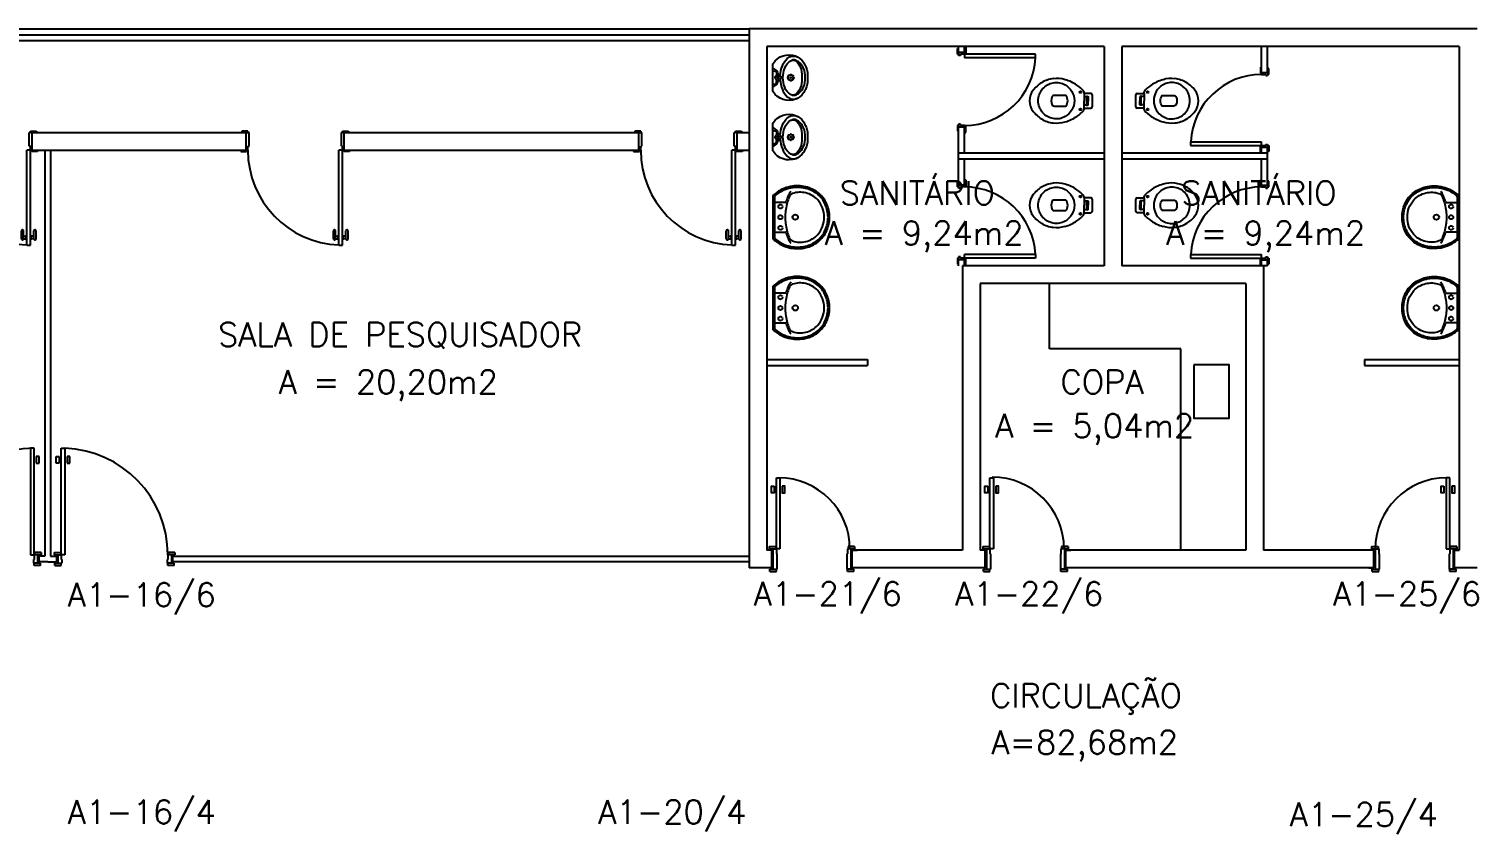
# Model space of a CAD drawing. Extents: x -34.7 to 45.3, y 55.4 to 100.8.
# Drawn here: x -15.07 to -2.91, y 62.13 to 68.92 of the extents above; entities that cross this region are included whole.
import ezdxf

# ---------------------------------------------------------------- set-up
doc = ezdxf.new("R2010")
doc.units = 0
doc.header["$LTSCALE"] = 0.01
doc.header["$MEASUREMENT"] = 0
doc.linetypes.add('DASHDOT', pattern=[1, 0.5, -0.25, 0, -0.25])
doc.linetypes.add('HIDDEN', pattern=[0.375, 0.25, -0.125])
doc.layers.get('0').update_dxf_attribs({"linetype": 'CONTINUOUS'})
for name, color, linetype in [('2', 2, 'CONTINUOUS'), ('3', 2, 'CONTINUOUS'), ('6', 2, 'CONTINUOUS'), ('ALV', 2, 'CONTINUOUS'), ('AREA', 2, 'CONTINUOUS'), ('ENDEREÇO_NOVO', 2, 'CONTINUOUS'), ('MACANETA', 2, 'CONTINUOUS'), ('MARCO', 2, 'CONTINUOUS'), ('MOB-WC', 2, 'CONTINUOUS'), ('PC', 2, 'CONTINUOUS'), ('PORTA', 2, 'CONTINUOUS'), ('TEXTO', 2, 'CONTINUOUS')]:
    doc.layers.add(name, color=color, linetype=linetype)
doc.styles.add('UNB-100', font='simplex.shx', dxfattribs={"height": 0.2})

# ---------------------------------------------------------------- blocks, each defined once
blk = doc.blocks.new('PORTA-60')
for p, q in [((-7, 76), (-7, 16)), ((-4, 76), (-7, 76)), ((-4, 16), (-4, 76)), ((-70, 18), (-70, 16)), ((-70, 18), (-64.5, 18)), ((-70, 16), (-64, 16)), ((-67, 16), (-67, -1)), ((-64.5, 18), (-64.5, 16)), ((-64, 16), (-64, 12)), ((-7, 16), (-4, 16)), ((2, 16), (-4, 16)), ((-4, 16), (-4, 12)), ((-3.5, 18), (-3.5, 16)), ((2, 18), (-3.5, 18)), ((-1, 16), (-1, -1)), ((2, 18), (2, 16)), ((-64, 12), (-63.5, 12)), ((-63.5, 12), (-63.5, 7.5)), ((-63.5, 7.5), (-63.5, -1)), ((-4.5, 12), (-4.5, 7.5)), ((-4, 12), (-4.5, 12)), ((-4.5, 7.5), (-4.5, -1)), ((-69.5, -1), (-63.5, -1)), ((-69.5, -3), (-69.5, -1)), ((-69.5, -3), (-64, -3)), ((-64, -3), (-64, -1)), ((1.5, -1), (-4.5, -1)), ((-4, -3), (-4, -1)), ((1.5, -3), (-4, -3)), ((1.5, -3), (1.5, -1))]:
    blk.add_line(p, q)
for points in [[(-8.9, 69), (-8.9, 63.5), (-11.2, 63.5), (-11.2, 69)], [(-2.1, 69), (-2.1, 63.5), (0.2, 63.5), (0.2, 69)]]:
    blk.add_lwpolyline(points, close=True)
blk = doc.blocks.new('MACANETA')
at = {"layer": 'MACANETA'}
for p, q in [((-0.077, 0.052), (-0.077, 0.12)), ((-0.059, 0.052), (-0.059, 0.12)), ((-0.059, 0.075), (-0.036, 0.075)), ((-0.059, 0.052), (-0.036, 0.052)), ((-0.036, 0.044), (-0.036, 0.084)), ((-0.036, 0.084), (-0.03, 0.084)), ((-0.036, 0.044), (-0.03, 0.044)), ((0.006, 0.084), (0, 0.084)), ((0.006, 0.044), (0, 0.044)), ((0.006, 0.044), (0.006, 0.084)), ((0.029, 0.075), (0.006, 0.075)), ((0.029, 0.052), (0.006, 0.052)), ((0.029, 0.052), (0.029, 0.12)), ((0.047, 0.052), (0.047, 0.12))]:
    blk.add_line(p, q, dxfattribs=at)
for centre, start, end in [((-0.068, 0.12), 90, 180), ((-0.068, 0.12), 0, 90), ((0.038, 0.12), 90, 180), ((0.038, 0.12), 0, 90), ((-0.068, 0.052), 180, 270), ((-0.068, 0.052), 270, 0), ((0.038, 0.052), 180, 270), ((0.038, 0.052), 270, 0)]:
    blk.add_arc(centre, 0.00874, start, end, dxfattribs=at)
blk = doc.blocks.new('DOOR-80')
at = {"layer": 'PORTA'}
for p, q in [((-0.045, -0.8), (-0.045, 0)), ((-0.015, 0), (-0.045, 0)), ((-0.015, -0.8), (-0.015, 0)), ((-0.045, -0.8), (-0.015, -0.8))]:
    blk.add_line(p, q, dxfattribs=at)
at = {"layer": 'PORTA', "color": 1}
blk.add_arc((-0.015, 0), 0.8, 180, 267.8509, dxfattribs=at)
at = {"layer": 'PORTA'}
blk.add_blockref('MACANETA', (-0.015, -0.8), dxfattribs=at)

msp = doc.modelspace()

# ---------------------------------------------------------------- linework, layer by layer
at = {"color": 1}
for points in [[(-8.31, 67.333, 0.108162), (-8.334, 67.444, 0.130345), (-8.41, 67.542, 0.098496), (-8.51, 67.589, 0.106524), (-8.64, 67.592, 0.056129), (-8.71, 67.569, 0.077465), (-8.785, 67.518, 0.260144), (-8.79, 67.508), (-8.79, 67.333), (-8.79, 67.158, 0.260144), (-8.785, 67.148, 0.077465), (-8.71, 67.096, 0.056129), (-8.64, 67.073, 0.106524), (-8.51, 67.076, 0.098496), (-8.41, 67.123, 0.130345), (-8.334, 67.221, 0.108162)], [(-8.355, 67.333, 0.185962), (-8.41, 67.479, 0.148743), (-8.51, 67.538, 0.142138), (-8.622, 67.533, 0.114165), (-8.637, 67.524, 0.094603), (-8.647, 67.511, 0.04407), (-8.656, 67.49, 0.029789), (-8.671, 67.443, 0.032251), (-8.682, 67.383, 0.033186), (-8.685, 67.333, 0.033186), (-8.682, 67.283, 0.032251), (-8.671, 67.223, 0.029789), (-8.656, 67.175, 0.04407), (-8.647, 67.154, 0.094603), (-8.637, 67.141, 0.114165), (-8.622, 67.133, 0.142138), (-8.51, 67.127, 0.148743), (-8.41, 67.186, 0.185962)], [(-3.474, 67.333, -0.108162), (-3.45, 67.444, -0.130345), (-3.374, 67.542, -0.098496), (-3.274, 67.589, -0.106524), (-3.144, 67.592, -0.056129), (-3.074, 67.569, -0.077465), (-2.998, 67.518, -0.260144), (-2.994, 67.508), (-2.994, 67.333), (-2.994, 67.158, -0.260144), (-2.998, 67.148, -0.077465), (-3.074, 67.096, -0.056129), (-3.144, 67.073, -0.106524), (-3.274, 67.076, -0.098496), (-3.374, 67.123, -0.130345), (-3.45, 67.221, -0.108162)], [(-3.429, 67.333, -0.185962), (-3.374, 67.479, -0.148743), (-3.274, 67.538, -0.142138), (-3.162, 67.533, -0.114165), (-3.146, 67.524, -0.094603), (-3.136, 67.511, -0.04407), (-3.128, 67.49, -0.029789), (-3.113, 67.443, -0.032251), (-3.102, 67.383, -0.033186), (-3.099, 67.333, -0.033186), (-3.102, 67.283, -0.032251), (-3.113, 67.223, -0.029789), (-3.128, 67.175, -0.04407), (-3.136, 67.154, -0.094603), (-3.146, 67.141, -0.114165), (-3.162, 67.133, -0.142138), (-3.274, 67.127, -0.148743), (-3.374, 67.186, -0.185962)], [(-8.31, 66.567, 0.108162), (-8.334, 66.679, 0.130345), (-8.41, 66.777, 0.098496), (-8.51, 66.824, 0.106524), (-8.64, 66.827, 0.056129), (-8.71, 66.804, 0.077465), (-8.785, 66.752, 0.260144), (-8.79, 66.742), (-8.79, 66.567), (-8.79, 66.392, 0.260144), (-8.785, 66.382, 0.077465), (-8.71, 66.331, 0.056129), (-8.64, 66.308, 0.106524), (-8.51, 66.311, 0.098496), (-8.41, 66.358, 0.130345), (-8.334, 66.456, 0.108162)], [(-8.355, 66.567, 0.185962), (-8.41, 66.714, 0.148743), (-8.51, 66.773, 0.142138), (-8.622, 66.767, 0.114165), (-8.637, 66.759, 0.094603), (-8.647, 66.746, 0.04407), (-8.656, 66.725, 0.029789), (-8.671, 66.677, 0.032251), (-8.682, 66.617, 0.033186), (-8.685, 66.567, 0.033186), (-8.682, 66.517, 0.032251), (-8.671, 66.457, 0.029789), (-8.656, 66.41, 0.04407), (-8.647, 66.389, 0.094603), (-8.637, 66.375, 0.114165), (-8.622, 66.367, 0.142138), (-8.51, 66.362, 0.148743), (-8.41, 66.421, 0.185962)], [(-3.474, 66.567, -0.108162), (-3.45, 66.679, -0.130345), (-3.374, 66.777, -0.098496), (-3.274, 66.824, -0.106524), (-3.144, 66.827, -0.056129), (-3.074, 66.804, -0.077465), (-2.998, 66.752, -0.260144), (-2.994, 66.742), (-2.994, 66.567), (-2.994, 66.392, -0.260144), (-2.998, 66.382, -0.077465), (-3.074, 66.331, -0.056129), (-3.144, 66.308, -0.106524), (-3.274, 66.311, -0.098496), (-3.374, 66.358, -0.130345), (-3.45, 66.456, -0.108162)], [(-3.429, 66.567, -0.185962), (-3.374, 66.714, -0.148743), (-3.274, 66.773, -0.142138), (-3.162, 66.767, -0.114165), (-3.146, 66.759, -0.094603), (-3.136, 66.746, -0.04407), (-3.128, 66.725, -0.029789), (-3.113, 66.677, -0.032251), (-3.102, 66.617, -0.033186), (-3.099, 66.567, -0.033186), (-3.102, 66.517, -0.032251), (-3.113, 66.457, -0.029789), (-3.128, 66.41, -0.04407), (-3.136, 66.389, -0.094603), (-3.146, 66.375, -0.114165), (-3.162, 66.367, -0.142138), (-3.274, 66.362, -0.148743), (-3.374, 66.421, -0.185962)]]:
    msp.add_lwpolyline(points, format="xyb", close=True, dxfattribs=at)
at = {"color": 1, "linetype": 'HIDDEN'}
for centre in [(-8.725, 67.423), (-3.059, 67.423), (-8.725, 67.243), (-3.059, 67.243), (-8.725, 66.657), (-3.059, 66.657), (-8.725, 66.477), (-3.059, 66.477)]:
    msp.add_circle(centre, 0.0175, dxfattribs=at)
at = {"color": 1}
for centre in [(-8.725, 67.333), (-3.059, 67.333), (-8.725, 66.567), (-3.059, 66.567)]:
    msp.add_circle(centre, 0.0175, dxfattribs=at)
at = {"layer": '2'}
for p, q in [((-32.99, 68.923), (-8.99, 68.923)), ((-32.94, 68.873), (-8.99, 68.873)), ((-32.89, 68.823), (-8.99, 68.823)), ((-8.84, 66.131), (-7.99, 66.131)), ((-8.84, 66.081), (-7.99, 66.081)), ((-3.79, 66.131), (-2.99, 66.131)), ((-3.79, 66.081), (-2.99, 66.081))]:
    msp.add_line(p, q, dxfattribs=at)
at = {"layer": '2', "color": 2}
for p, q in [((-7.22, 68.723), (-7.22, 68.773)), ((-7.17, 68.723), (-7.22, 68.723)), ((-7.17, 68.723), (-7.17, 68.773)), ((-4.66, 68.553), (-4.66, 68.773)), ((-4.61, 68.553), (-4.61, 68.773)), ((-4.66, 68.553), (-4.61, 68.553)), ((-7.22, 67.603), (-7.22, 68.093)), ((-7.17, 68.093), (-7.22, 68.093)), ((-7.17, 67.873), (-7.17, 68.093)), ((-5.99, 67.873), (-7.22, 67.873)), ((-4.61, 67.873), (-5.84, 67.873)), ((-4.66, 67.873), (-4.66, 67.923)), ((-4.66, 67.923), (-4.61, 67.923)), ((-4.61, 67.603), (-4.61, 67.923)), ((-5.99, 67.823), (-7.22, 67.823)), ((-7.17, 67.603), (-7.17, 67.823)), ((-4.61, 67.823), (-5.84, 67.823)), ((-4.66, 67.603), (-4.66, 67.823)), ((-7.17, 67.603), (-7.22, 67.603)), ((-4.66, 67.603), (-4.61, 67.603)), ((-7.22, 66.923), (-7.22, 66.973)), ((-7.17, 66.973), (-7.22, 66.973)), ((-7.17, 66.923), (-7.17, 66.973)), ((-4.66, 66.923), (-4.66, 66.973)), ((-4.66, 66.973), (-4.61, 66.973)), ((-4.61, 66.923), (-4.61, 66.973))]:
    msp.add_line(p, q, dxfattribs=at)
at = {"layer": '3'}
for p, q in [((-15.045, 68.048), (-14.945, 68.048)), ((-15.045, 67.898), (-15.045, 68.048)), ((-15.045, 68.048), (-13.239, 68.048)), ((-13.239, 67.898), (-13.239, 68.048)), ((-12.409, 68.048), (-12.309, 68.048)), ((-12.409, 67.898), (-12.409, 68.048)), ((-12.409, 68.048), (-9.92, 68.048)), ((-9.92, 67.898), (-9.92, 68.048)), ((-9.09, 67.898), (-9.09, 68.048)), ((-9.09, 68.048), (-8.99, 68.048)), ((-15.045, 67.898), (-14.945, 67.898)), ((-15.045, 67.898), (-13.239, 67.898)), ((-14.94, 67.898), (-14.94, 64.473)), ((-14.94, 67.898), (-14.94, 64.473)), ((-14.89, 67.898), (-14.89, 64.473)), ((-14.89, 67.898), (-14.89, 64.473)), ((-12.409, 67.898), (-12.309, 67.898)), ((-12.409, 67.898), (-9.92, 67.898)), ((-9.09, 67.898), (-8.99, 67.898)), ((-15.06, 65.383), (-15.06, 64.483)), ((-15.03, 65.383), (-15.06, 65.383)), ((-15.03, 64.483), (-15.03, 65.383)), ((-14.988, 65.313), (-15.011, 65.313)), ((-15.011, 65.313), (-15.011, 65.258)), ((-14.988, 65.258), (-14.988, 65.313)), ((-14.842, 65.258), (-14.842, 65.313)), ((-14.842, 65.313), (-14.819, 65.313)), ((-14.819, 65.313), (-14.819, 65.258)), ((-14.8, 64.483), (-14.8, 65.383)), ((-14.8, 65.383), (-14.77, 65.383)), ((-14.77, 65.383), (-14.77, 64.483)), ((-14.751, 65.313), (-14.751, 65.258)), ((-14.728, 65.313), (-14.751, 65.313)), ((-14.728, 65.258), (-14.728, 65.313)), ((-15.011, 65.258), (-14.988, 65.258)), ((-14.819, 65.258), (-14.842, 65.258)), ((-14.751, 65.258), (-14.728, 65.258)), ((-15.06, 64.483), (-15.03, 64.483)), ((-15.03, 64.483), (-15.03, 64.443)), ((-14.97, 64.483), (-15.03, 64.483)), ((-15.025, 64.503), (-15.025, 64.483)), ((-14.97, 64.503), (-15.025, 64.503)), ((-15, 64.483), (-15, 64.413)), ((-14.94, 64.473), (-14.99, 64.473)), ((-14.99, 64.473), (-14.99, 64.423)), ((-14.97, 64.503), (-14.97, 64.483)), ((-14.89, 64.473), (-14.84, 64.473)), ((-14.86, 64.503), (-14.805, 64.503)), ((-14.86, 64.503), (-14.86, 64.483)), ((-14.86, 64.483), (-14.8, 64.483)), ((-14.84, 64.473), (-14.84, 64.423)), ((-14.83, 64.483), (-14.83, 64.413)), ((-14.805, 64.503), (-14.805, 64.483)), ((-14.77, 64.483), (-14.8, 64.483)), ((-14.8, 64.483), (-14.8, 64.443)), ((-13.9, 64.483), (-13.9, 64.443)), ((-13.84, 64.483), (-13.9, 64.483)), ((-13.895, 64.503), (-13.895, 64.483)), ((-13.84, 64.503), (-13.895, 64.503)), ((-13.87, 64.483), (-13.87, 64.413)), ((-13.86, 64.473), (-8.99, 64.473)), ((-13.86, 64.473), (-13.86, 64.423)), ((-13.84, 64.503), (-13.84, 64.483)), ((-15.035, 64.443), (-15.035, 64.413)), ((-15.03, 64.443), (-15.035, 64.443)), ((-14.975, 64.413), (-15.035, 64.413)), ((-15.03, 64.393), (-15.03, 64.413)), ((-14.975, 64.393), (-15.03, 64.393)), ((-14.915, 64.423), (-14.99, 64.423)), ((-14.975, 64.393), (-14.975, 64.413)), ((-14.915, 64.423), (-14.84, 64.423)), ((-14.855, 64.413), (-14.795, 64.413)), ((-14.855, 64.393), (-14.855, 64.413)), ((-14.855, 64.393), (-14.8, 64.393)), ((-14.8, 64.443), (-14.795, 64.443)), ((-14.8, 64.393), (-14.8, 64.413)), ((-14.795, 64.443), (-14.795, 64.413)), ((-13.9, 64.443), (-13.905, 64.443)), ((-13.905, 64.443), (-13.905, 64.413)), ((-13.845, 64.413), (-13.905, 64.413)), ((-13.845, 64.413), (-13.905, 64.413)), ((-13.9, 64.393), (-13.9, 64.413)), ((-13.845, 64.393), (-13.9, 64.393)), ((-8.99, 64.423), (-13.86, 64.423)), ((-13.845, 64.393), (-13.845, 64.413))]:
    msp.add_line(p, q, dxfattribs=at)
at = {"layer": '3', "color": 1}
for p, q in [((-8.686, 67.458), (-8.775, 67.458)), ((-3.098, 67.458), (-3.009, 67.458)), ((-8.775, 67.207), (-8.686, 67.207)), ((-3.009, 67.207), (-3.098, 67.207)), ((-8.686, 66.693), (-8.775, 66.693)), ((-3.098, 66.693), (-3.009, 66.693)), ((-8.775, 66.442), (-8.686, 66.442)), ((-3.009, 66.442), (-3.098, 66.442))]:
    msp.add_line(p, q, dxfattribs=at)
for points in [[(-8.323, 67.333, 0.108329), (-8.346, 67.439, 0.130418), (-8.418, 67.532, 0.098355), (-8.513, 67.576, 0.106392), (-8.637, 67.579, 0.055971), (-8.704, 67.557, 0.069473), (-8.77, 67.514, 0.21084), (-8.775, 67.503), (-8.775, 67.333), (-8.775, 67.163, 0.21084), (-8.77, 67.151, 0.069473), (-8.704, 67.108, 0.055971), (-8.637, 67.086, 0.106392), (-8.513, 67.089, 0.098355), (-8.418, 67.133, 0.130418), (-8.346, 67.226, 0.108329), (-8.323, 67.333)], [(-3.461, 67.333, -0.108329), (-3.438, 67.439, -0.130418), (-3.366, 67.532, -0.098355), (-3.271, 67.576, -0.106392), (-3.147, 67.579, -0.055971), (-3.079, 67.557, -0.069473), (-3.014, 67.514, -0.21084), (-3.009, 67.503), (-3.009, 67.333), (-3.009, 67.163, -0.21084), (-3.014, 67.151, -0.069473), (-3.079, 67.108, -0.055971), (-3.147, 67.086, -0.106392), (-3.271, 67.089, -0.098355), (-3.366, 67.133, -0.130418), (-3.438, 67.226, -0.108329), (-3.461, 67.333)], [(-8.323, 66.567, 0.108329), (-8.346, 66.674, 0.130418), (-8.418, 66.766, 0.098355), (-8.513, 66.811, 0.106392), (-8.637, 66.814, 0.055971), (-8.704, 66.792, 0.069473), (-8.77, 66.749, 0.21084), (-8.775, 66.737), (-8.775, 66.567), (-8.775, 66.397, 0.21084), (-8.77, 66.386, 0.069473), (-8.704, 66.343, 0.055971), (-8.637, 66.321, 0.106392), (-8.513, 66.323, 0.098355), (-8.418, 66.368, 0.130418), (-8.346, 66.461, 0.108329), (-8.323, 66.567)], [(-3.461, 66.567, -0.108329), (-3.438, 66.674, -0.130418), (-3.366, 66.766, -0.098355), (-3.271, 66.811, -0.106392), (-3.147, 66.814, -0.055971), (-3.079, 66.792, -0.069473), (-3.014, 66.749, -0.21084), (-3.009, 66.737), (-3.009, 66.567), (-3.009, 66.397, -0.21084), (-3.014, 66.386, -0.069473), (-3.079, 66.343, -0.055971), (-3.147, 66.321, -0.106392), (-3.271, 66.323, -0.098355), (-3.366, 66.368, -0.130418), (-3.438, 66.461, -0.108329), (-3.461, 66.567)]]:
    msp.add_lwpolyline(points, format="xyb", dxfattribs=at)
for centre in [(-8.6, 67.333), (-3.184, 67.333), (-8.6, 66.567), (-3.184, 66.567)]:
    msp.add_circle(centre, 0.0225, dxfattribs=at)
for centre, radius, start, end in [((-7.847, 67.177), 0.879, 157.5173, 160.8497), ((-7.909, 67.169), 0.825, 153.0466, 155.3613), ((-8.623, 67.532), 0.0238, 125.9292, 154.4596), ((-3.161, 67.532), 0.0238, 25.5404, 54.0708), ((-3.875, 67.169), 0.825, 24.6387, 26.9534), ((-3.937, 67.177), 0.879, 19.1503, 22.4827), ((-8.687, 67.469), 0.0107, 275.7666, 338.7082), ((-3.097, 67.469), 0.0107, 201.2918, 264.2334), ((-8.687, 67.196), 0.0107, 21.2918, 84.2334), ((-7.847, 67.489), 0.879, 199.1503, 202.4827), ((-7.909, 67.496), 0.825, 204.6387, 206.9534), ((-8.623, 67.133), 0.0238, 205.5404, 234.0708), ((-3.161, 67.133), 0.0238, 305.9292, 334.4596), ((-3.875, 67.496), 0.825, 333.0466, 335.3613), ((-3.937, 67.489), 0.879, 337.5173, 340.8497), ((-3.097, 67.196), 0.0107, 95.7666, 158.7082), ((-7.909, 66.403), 0.825, 153.0466, 155.3613), ((-8.623, 66.767), 0.0238, 125.9292, 154.4596), ((-3.161, 66.767), 0.0238, 25.5404, 54.0708), ((-3.875, 66.403), 0.825, 24.6387, 26.9534), ((-8.687, 66.703), 0.0107, 275.7666, 338.7082), ((-7.847, 66.411), 0.879, 157.5173, 160.8497), ((-3.937, 66.411), 0.879, 19.1503, 22.4827), ((-3.097, 66.703), 0.0107, 201.2918, 264.2334), ((-8.687, 66.431), 0.0107, 21.2918, 84.2334), ((-7.847, 66.723), 0.879, 199.1503, 202.4827), ((-3.937, 66.723), 0.879, 337.5173, 340.8497), ((-3.097, 66.431), 0.0107, 95.7666, 158.7082), ((-7.909, 66.731), 0.825, 204.6387, 206.9534), ((-8.623, 66.368), 0.0238, 205.5404, 234.0708), ((-3.161, 66.368), 0.0238, 305.9292, 334.4596), ((-3.875, 66.731), 0.825, 333.0466, 335.3613)]:
    msp.add_arc(centre, radius, start, end, dxfattribs=at)
at = {"layer": '6'}
for p, q in [((-8.99, 68.923), (-8.99, 64.373)), ((-2.84, 68.923), (-8.99, 68.923)), ((-8.84, 68.773), (-8.84, 64.523)), ((-5.99, 68.773), (-8.84, 68.773)), ((-5.99, 68.773), (-5.99, 66.923)), ((-2.99, 68.773), (-5.84, 68.773)), ((-5.84, 68.773), (-5.84, 66.923)), ((-5.84, 68.773), (-5.84, 66.923)), ((-2.99, 68.773), (-2.99, 64.523)), ((-7.187, 66.923), (-7.187, 64.523)), ((-5.99, 66.923), (-7.187, 66.923)), ((-4.643, 66.923), (-5.84, 66.923)), ((-4.61, 66.923), (-5.84, 66.923)), ((-4.643, 66.923), (-4.643, 64.523)), ((-7.037, 66.773), (-7.037, 64.523)), ((-4.793, 66.773), (-7.037, 66.773)), ((-4.793, 66.773), (-4.793, 64.523)), ((-8.798, 64.523), (-8.84, 64.523)), ((-8.798, 64.523), (-8.84, 64.523)), ((-8.798, 64.373), (-8.798, 64.523)), ((-8.118, 64.373), (-8.118, 64.523)), ((-8.118, 64.523), (-8.076, 64.523)), ((-7.187, 64.523), (-8.118, 64.523)), ((-6.995, 64.523), (-7.037, 64.523)), ((-6.995, 64.523), (-7.037, 64.523)), ((-6.995, 64.523), (-7.037, 64.523)), ((-6.995, 64.373), (-6.995, 64.523)), ((-4.793, 64.523), (-6.315, 64.523)), ((-6.315, 64.373), (-6.315, 64.523)), ((-6.315, 64.523), (-6.272, 64.523)), ((-3.712, 64.523), (-4.643, 64.523)), ((-3.712, 64.523), (-3.754, 64.523)), ((-3.712, 64.373), (-3.712, 64.523)), ((-2.99, 64.523), (-3.032, 64.523)), ((-3.032, 64.523), (-2.99, 64.523)), ((-3.032, 64.373), (-3.032, 64.523)), ((-3.032, 64.523), (-2.99, 64.523)), ((-8.798, 64.373), (-8.99, 64.373)), ((-8.076, 64.373), (-8.118, 64.373)), ((-6.995, 64.373), (-8.118, 64.373)), ((-6.272, 64.373), (-6.315, 64.373)), ((-3.712, 64.373), (-6.315, 64.373)), ((-3.754, 64.373), (-3.712, 64.373)), ((-2.84, 64.373), (-3.032, 64.373))]:
    msp.add_line(p, q, dxfattribs=at)
at = {"layer": 'ALV'}
for p, q in [((-5.84, 68.773), (-5.84, 66.923)), ((-6.453, 66.223), (-6.453, 66.773)), ((-5.343, 66.223), (-6.453, 66.223)), ((-5.343, 64.523), (-5.343, 66.223)), ((-7.99, 66.131), (-7.99, 66.081)), ((-3.79, 66.131), (-3.79, 66.081))]:
    msp.add_line(p, q, dxfattribs=at)
at = {"layer": 'ALV', "color": 2}
msp.add_line((-4.61, 66.923), (-5.84, 66.923), dxfattribs=at)
at = {"layer": 'ALV'}
msp.add_lwpolyline([(-5.233, 66.087), (-5.233, 65.637), (-4.933, 65.637), (-4.933, 66.087)], close=True, dxfattribs=at)
at = {"layer": 'MARCO', "color": 2}
for p, q in [((-7.23, 68.708), (-7.23, 68.758)), ((-7.23, 68.758), (-7.22, 68.758)), ((-7.22, 68.708), (-7.23, 68.708)), ((-7.22, 68.723), (-7.22, 68.708)), ((-7.22, 68.698), (-7.22, 68.708)), ((-7.17, 68.708), (-7.205, 68.708)), ((-7.205, 68.708), (-7.205, 68.698)), ((-7.17, 68.768), (-7.16, 68.768)), ((-7.17, 68.723), (-7.17, 68.718)), ((-7.16, 68.718), (-7.17, 68.718)), ((-7.17, 68.718), (-7.17, 68.708)), ((-7.16, 68.768), (-7.16, 68.718)), ((-7.205, 68.698), (-7.22, 68.698)), ((-4.66, 68.598), (-4.67, 68.598)), ((-4.67, 68.598), (-4.67, 68.548)), ((-4.6, 68.588), (-4.61, 68.588)), ((-4.6, 68.538), (-4.6, 68.588)), ((-4.67, 68.548), (-4.66, 68.548)), ((-4.66, 68.553), (-4.66, 68.548)), ((-4.66, 68.548), (-4.66, 68.538)), ((-4.66, 68.538), (-4.625, 68.538)), ((-4.625, 68.538), (-4.625, 68.528)), ((-4.625, 68.528), (-4.61, 68.528)), ((-4.61, 68.553), (-4.61, 68.538)), ((-4.61, 68.528), (-4.61, 68.538)), ((-4.61, 68.538), (-4.6, 68.538)), ((-7.22, 68.108), (-7.23, 68.108)), ((-7.23, 68.108), (-7.23, 68.058)), ((-7.205, 68.118), (-7.22, 68.118)), ((-7.22, 68.118), (-7.22, 68.108)), ((-7.22, 68.093), (-7.22, 68.108)), ((-7.205, 68.108), (-7.205, 68.118)), ((-7.17, 68.108), (-7.205, 68.108)), ((-7.17, 68.098), (-7.17, 68.108)), ((-7.16, 68.098), (-7.17, 68.098)), ((-7.17, 68.093), (-7.17, 68.098)), ((-7.16, 68.048), (-7.16, 68.098)), ((-7.23, 68.058), (-7.22, 68.058)), ((-7.17, 68.048), (-7.16, 68.048)), ((-4.67, 67.878), (-4.67, 67.928)), ((-4.67, 67.928), (-4.66, 67.928)), ((-4.66, 67.878), (-4.67, 67.878)), ((-4.66, 67.928), (-4.66, 67.938)), ((-4.66, 67.938), (-4.625, 67.938)), ((-4.66, 67.923), (-4.66, 67.928)), ((-4.625, 67.938), (-4.625, 67.948)), ((-4.625, 67.948), (-4.61, 67.948)), ((-4.61, 67.948), (-4.61, 67.938)), ((-4.61, 67.938), (-4.6, 67.938)), ((-4.61, 67.923), (-4.61, 67.938)), ((-4.6, 67.888), (-4.61, 67.888)), ((-4.6, 67.938), (-4.6, 67.888)), ((-7.23, 67.588), (-7.23, 67.638)), ((-7.23, 67.638), (-7.22, 67.638)), ((-7.17, 67.648), (-7.16, 67.648)), ((-7.16, 67.648), (-7.16, 67.598)), ((-4.66, 67.648), (-4.67, 67.648)), ((-4.67, 67.648), (-4.67, 67.598)), ((-4.6, 67.638), (-4.61, 67.638)), ((-4.6, 67.588), (-4.6, 67.638)), ((-7.22, 67.588), (-7.23, 67.588)), ((-7.22, 67.603), (-7.22, 67.588)), ((-7.22, 67.578), (-7.22, 67.588)), ((-7.205, 67.578), (-7.22, 67.578)), ((-7.17, 67.588), (-7.205, 67.588)), ((-7.205, 67.588), (-7.205, 67.578)), ((-7.17, 67.603), (-7.17, 67.598)), ((-7.16, 67.598), (-7.17, 67.598)), ((-7.17, 67.598), (-7.17, 67.588)), ((-4.67, 67.598), (-4.66, 67.598)), ((-4.66, 67.603), (-4.66, 67.598)), ((-4.66, 67.598), (-4.66, 67.588)), ((-4.66, 67.588), (-4.625, 67.588)), ((-4.625, 67.588), (-4.625, 67.578)), ((-4.625, 67.578), (-4.61, 67.578)), ((-4.61, 67.603), (-4.61, 67.588)), ((-4.61, 67.578), (-4.61, 67.588)), ((-4.61, 67.588), (-4.6, 67.588)), ((-7.22, 66.988), (-7.23, 66.988)), ((-7.23, 66.988), (-7.23, 66.938)), ((-7.23, 66.938), (-7.22, 66.938)), ((-7.205, 66.998), (-7.22, 66.998)), ((-7.22, 66.998), (-7.22, 66.988)), ((-7.22, 66.973), (-7.22, 66.988)), ((-7.205, 66.988), (-7.205, 66.998)), ((-7.17, 66.988), (-7.205, 66.988)), ((-7.17, 66.978), (-7.17, 66.988)), ((-7.16, 66.978), (-7.17, 66.978)), ((-7.17, 66.973), (-7.17, 66.978)), ((-7.17, 66.928), (-7.16, 66.928)), ((-7.16, 66.928), (-7.16, 66.978)), ((-4.67, 66.928), (-4.67, 66.978)), ((-4.67, 66.978), (-4.66, 66.978)), ((-4.66, 66.928), (-4.67, 66.928)), ((-4.66, 66.978), (-4.66, 66.988)), ((-4.66, 66.988), (-4.625, 66.988)), ((-4.66, 66.973), (-4.66, 66.978)), ((-4.625, 66.988), (-4.625, 66.998)), ((-4.625, 66.998), (-4.61, 66.998)), ((-4.61, 66.998), (-4.61, 66.988)), ((-4.61, 66.988), (-4.6, 66.988)), ((-4.61, 66.973), (-4.61, 66.988)), ((-4.6, 66.938), (-4.61, 66.938)), ((-4.6, 66.988), (-4.6, 66.938))]:
    msp.add_line(p, q, dxfattribs=at)
at = {"layer": 'MARCO'}
for p, q in [((-15.07, 68.048), (-15.06, 68.048)), ((-15.07, 67.933), (-15.07, 68.048)), ((-15.06, 68.058), (-15.01, 68.058)), ((-15.06, 68.048), (-15.06, 68.058)), ((-15.045, 68.048), (-15.06, 68.048)), ((-15.01, 68.058), (-15.01, 68.048)), ((-13.274, 68.058), (-13.274, 68.048)), ((-13.224, 68.058), (-13.274, 68.058)), ((-13.239, 68.048), (-13.224, 68.048)), ((-13.224, 68.048), (-13.224, 68.058)), ((-13.214, 68.048), (-13.224, 68.048)), ((-13.214, 67.933), (-13.214, 68.048)), ((-12.434, 68.048), (-12.424, 68.048)), ((-12.434, 67.933), (-12.434, 68.048)), ((-12.424, 68.058), (-12.374, 68.058)), ((-12.424, 68.048), (-12.424, 68.058)), ((-12.409, 68.048), (-12.424, 68.048)), ((-12.374, 68.058), (-12.374, 68.048)), ((-9.905, 68.058), (-9.955, 68.058)), ((-9.955, 68.058), (-9.955, 68.048)), ((-9.92, 68.048), (-9.905, 68.048)), ((-9.905, 68.048), (-9.905, 68.058)), ((-9.895, 68.048), (-9.905, 68.048)), ((-9.895, 67.933), (-9.895, 68.048)), ((-9.115, 67.933), (-9.115, 68.048)), ((-9.115, 68.048), (-9.105, 68.048)), ((-9.105, 68.048), (-9.105, 68.058)), ((-9.105, 68.058), (-9.055, 68.058)), ((-9.09, 68.048), (-9.105, 68.048)), ((-9.055, 68.058), (-9.055, 68.048)), ((-15.06, 67.933), (-15.07, 67.933)), ((-15.06, 67.898), (-15.06, 67.933)), ((-15.05, 67.898), (-15.06, 67.898)), ((-15.045, 67.898), (-15.05, 67.898)), ((-15.05, 67.888), (-15.05, 67.898)), ((-15, 67.888), (-15.05, 67.888)), ((-15, 67.898), (-15, 67.888)), ((-13.284, 67.898), (-13.284, 67.888)), ((-13.284, 67.888), (-13.234, 67.888)), ((-13.239, 67.898), (-13.234, 67.898)), ((-13.234, 67.898), (-13.224, 67.898)), ((-13.234, 67.888), (-13.234, 67.898)), ((-13.224, 67.933), (-13.214, 67.933)), ((-13.224, 67.898), (-13.224, 67.933)), ((-12.424, 67.933), (-12.434, 67.933)), ((-12.424, 67.898), (-12.424, 67.933)), ((-12.414, 67.898), (-12.424, 67.898)), ((-12.409, 67.898), (-12.414, 67.898)), ((-12.414, 67.888), (-12.414, 67.898)), ((-12.364, 67.888), (-12.414, 67.888)), ((-12.364, 67.898), (-12.364, 67.888)), ((-9.965, 67.898), (-9.965, 67.888)), ((-9.965, 67.888), (-9.915, 67.888)), ((-9.92, 67.898), (-9.915, 67.898)), ((-9.915, 67.888), (-9.915, 67.898)), ((-9.915, 67.898), (-9.905, 67.898)), ((-9.905, 67.898), (-9.905, 67.933)), ((-9.905, 67.933), (-9.895, 67.933)), ((-9.105, 67.933), (-9.115, 67.933)), ((-9.105, 67.898), (-9.105, 67.933)), ((-9.095, 67.898), (-9.105, 67.898)), ((-9.095, 67.888), (-9.095, 67.898)), ((-9.09, 67.898), (-9.095, 67.898)), ((-9.045, 67.888), (-9.095, 67.888)), ((-9.045, 67.898), (-9.045, 67.888))]:
    msp.add_line(p, q, dxfattribs=at)
at = {"layer": 'MOB-WC', "color": 1}
for p, q in [((-6.16, 68.385), (-6.16, 68.39)), ((-6.16, 68.378), (-6.16, 68.385)), ((-6.102, 68.378), (-6.16, 68.378)), ((-6.09, 68.316), (-6.09, 68.367)), ((-5.723, 68.316), (-5.723, 68.367)), ((-5.711, 68.378), (-5.653, 68.378)), ((-5.653, 68.385), (-5.653, 68.39)), ((-5.653, 68.378), (-5.653, 68.385)), ((-6.16, 68.246), (-6.16, 68.253)), ((-6.16, 68.253), (-6.102, 68.253)), ((-6.16, 68.241), (-6.16, 68.246)), ((-6.09, 68.264), (-6.09, 68.316)), ((-5.723, 68.264), (-5.723, 68.316)), ((-5.653, 68.253), (-5.711, 68.253)), ((-5.653, 68.246), (-5.653, 68.253)), ((-5.653, 68.241), (-5.653, 68.246)), ((-6.16, 67.503), (-6.16, 67.508)), ((-6.16, 67.496), (-6.16, 67.503)), ((-6.102, 67.496), (-6.16, 67.496)), ((-5.711, 67.496), (-5.653, 67.496)), ((-5.653, 67.503), (-5.653, 67.508)), ((-5.653, 67.496), (-5.653, 67.503)), ((-6.16, 67.364), (-6.16, 67.371)), ((-6.16, 67.371), (-6.102, 67.371)), ((-6.16, 67.359), (-6.16, 67.364)), ((-6.09, 67.434), (-6.09, 67.485)), ((-6.09, 67.382), (-6.09, 67.434)), ((-5.723, 67.434), (-5.723, 67.485)), ((-5.723, 67.382), (-5.723, 67.434)), ((-5.653, 67.371), (-5.711, 67.371)), ((-5.653, 67.364), (-5.653, 67.371)), ((-5.653, 67.359), (-5.653, 67.364))]:
    msp.add_line(p, q, dxfattribs=at)
for points in [[(-6.242, 68.316, -0.268395), (-6.32, 68.182, -0.179674), (-6.42, 68.165, -0.170707), (-6.51, 68.216, -0.179561), (-6.547, 68.316, -0.179561), (-6.51, 68.416, -0.170707), (-6.42, 68.467, -0.179674), (-6.32, 68.449, -0.268395)], [(-5.571, 68.316, 0.268395), (-5.493, 68.182, 0.179674), (-5.393, 68.165, 0.170707), (-5.303, 68.216, 0.179561), (-5.266, 68.316, 0.179561), (-5.303, 68.416, 0.170707), (-5.393, 68.467, 0.179674), (-5.493, 68.449, 0.268395)], [(-6.432, 68.346, 0.183333), (-6.432, 68.286, 0.302776), (-6.41, 68.271), (-6.314, 68.271, 0.370787), (-6.314, 68.36), (-6.41, 68.36, 0.302776)], [(-5.381, 68.346, -0.183333), (-5.381, 68.286, -0.302776), (-5.403, 68.271), (-5.499, 68.271, -0.370787), (-5.499, 68.36), (-5.403, 68.36, -0.302776)], [(-6.242, 67.434, -0.268395), (-6.32, 67.3, -0.179674), (-6.42, 67.283, -0.170707), (-6.51, 67.334, -0.179561), (-6.547, 67.434, -0.179561), (-6.51, 67.534, -0.170707), (-6.42, 67.585, -0.179674), (-6.32, 67.567, -0.268395)], [(-5.571, 67.434, 0.268395), (-5.493, 67.3, 0.179674), (-5.393, 67.283, 0.170707), (-5.303, 67.334, 0.179561), (-5.266, 67.434, 0.179561), (-5.303, 67.534, 0.170707), (-5.393, 67.585, 0.179674), (-5.493, 67.567, 0.268395)], [(-6.432, 67.464, 0.183333), (-6.432, 67.404, 0.302776), (-6.41, 67.389), (-6.314, 67.389, 0.370787), (-6.314, 67.478), (-6.41, 67.478, 0.302776)], [(-5.381, 67.464, -0.183333), (-5.381, 67.404, -0.302776), (-5.403, 67.389), (-5.499, 67.389, -0.370787), (-5.499, 67.478), (-5.403, 67.478, -0.302776)]]:
    msp.add_lwpolyline(points, format="xyb", close=True, dxfattribs=at)
for points in [[(-6.16, 68.378), (-6.16, 68.316)], [(-6.136, 68.28), (-6.136, 68.316), (-6.136, 68.351)], [(-5.677, 68.28), (-5.677, 68.316), (-5.677, 68.351)], [(-5.653, 68.378), (-5.653, 68.316)], [(-6.16, 68.253), (-6.16, 68.316)], [(-5.653, 68.253), (-5.653, 68.316)], [(-6.16, 67.496), (-6.16, 67.434)], [(-5.653, 67.496), (-5.653, 67.434)], [(-6.16, 67.371), (-6.16, 67.434)], [(-6.136, 67.398), (-6.136, 67.434), (-6.136, 67.469)], [(-5.677, 67.398), (-5.677, 67.434), (-5.677, 67.469)], [(-5.653, 67.371), (-5.653, 67.434)]]:
    msp.add_lwpolyline(points, dxfattribs=at)
for points in [[(-6.16, 68.359, 0.380199), (-6.152, 68.352), (-6.141, 68.352, 0.087349), (-6.137, 68.353, -0.172037), (-6.128, 68.353, -0.102747), (-6.126, 68.351, -0.167994), (-6.125, 68.347), (-6.125, 68.316)], [(-5.653, 68.359, -0.380199), (-5.661, 68.352), (-5.672, 68.352, -0.087349), (-5.676, 68.353, 0.172037), (-5.685, 68.353, 0.102747), (-5.687, 68.351, 0.167994), (-5.688, 68.347), (-5.688, 68.316)], [(-6.16, 68.272, -0.380199), (-6.152, 68.28), (-6.141, 68.28, -0.087349), (-6.137, 68.279, 0.172037), (-6.128, 68.279, 0.102747), (-6.126, 68.28, 0.167994), (-6.125, 68.284), (-6.125, 68.316)], [(-5.653, 68.272, 0.380199), (-5.661, 68.28), (-5.672, 68.28, 0.087349), (-5.676, 68.279, -0.172037), (-5.685, 68.279, -0.102747), (-5.687, 68.28, -0.167994), (-5.688, 68.284), (-5.688, 68.316)], [(-6.16, 67.477, 0.380199), (-6.152, 67.47), (-6.141, 67.47, 0.087349), (-6.137, 67.471, -0.172037), (-6.128, 67.471, -0.102747), (-6.126, 67.469, -0.167994), (-6.125, 67.465), (-6.125, 67.434)], [(-6.16, 67.39, -0.380199), (-6.152, 67.398), (-6.141, 67.398, -0.087349), (-6.137, 67.397, 0.172037), (-6.128, 67.397, 0.102747), (-6.126, 67.398, 0.167994), (-6.125, 67.402), (-6.125, 67.434)], [(-5.653, 67.477, -0.380199), (-5.661, 67.47), (-5.672, 67.47, -0.087349), (-5.676, 67.471, 0.172037), (-5.685, 67.471, 0.102747), (-5.687, 67.469, 0.167994), (-5.688, 67.465), (-5.688, 67.434)], [(-5.653, 67.39, 0.380199), (-5.661, 67.398), (-5.672, 67.398, 0.087349), (-5.676, 67.397, -0.172037), (-5.685, 67.397, -0.102747), (-5.687, 67.398, -0.167994), (-5.688, 67.402), (-5.688, 67.434)]]:
    msp.add_lwpolyline(points, format="xyb", dxfattribs=at)
for centre in [(-6.19, 68.389), (-5.623, 68.389), (-6.19, 68.243), (-5.623, 68.243), (-6.19, 67.507), (-5.623, 67.507), (-6.19, 67.361), (-5.623, 67.361)]:
    msp.add_circle(centre, 0.0075, dxfattribs=at)
for centre, radius, start, end in [((-6.379, 68.24), 0.268, 121.6809, 141.8397), ((-6.392, 68.256), 0.248, 96.483, 121.073), ((-6.39, 68.261), 0.243, 73.2378, 97.0453), ((-6.408, 68.17), 0.335, 55.8476, 74.7475), ((-5.405, 68.17), 0.335, 105.2525, 124.1524), ((-5.423, 68.261), 0.243, 82.9547, 106.7622), ((-5.421, 68.256), 0.248, 58.927, 83.517), ((-5.434, 68.24), 0.268, 38.1603, 58.3191), ((-6.471, 68.316), 0.149, 143.0019, 180.1282), ((-6.401, 68.183), 0.32, 41.9479, 55.5381), ((-6.17, 68.39), 0.0102, 358.3086, 45.2439), ((-6.102, 68.366), 0.0118, 3.6802, 91.2989), ((-5.712, 68.366), 0.0118, 88.7011, 176.3198), ((-5.643, 68.39), 0.0102, 134.7561, 181.6914), ((-5.412, 68.183), 0.32, 124.4619, 138.0521), ((-5.342, 68.316), 0.149, 359.8718, 36.9981), ((-6.471, 68.315), 0.149, 179.8718, 216.9981), ((-6.379, 68.391), 0.268, 218.1603, 238.3191), ((-6.401, 68.448), 0.32, 304.4619, 318.0521), ((-6.17, 68.241), 0.0102, 314.7561, 1.6914), ((-6.102, 68.265), 0.0118, 268.7011, 356.3198), ((-5.712, 68.265), 0.0118, 183.6802, 271.2989), ((-5.643, 68.241), 0.0102, 178.3086, 225.2439), ((-5.412, 68.448), 0.32, 221.9479, 235.5381), ((-5.434, 68.391), 0.268, 301.6809, 321.8397), ((-5.342, 68.315), 0.149, 323.0019, 0.1282), ((-6.392, 68.375), 0.248, 238.927, 263.517), ((-6.39, 68.371), 0.243, 262.9547, 286.7622), ((-6.408, 68.461), 0.335, 285.2525, 304.1524), ((-5.405, 68.461), 0.335, 235.8476, 254.7475), ((-5.423, 68.371), 0.243, 253.2378, 277.0453), ((-5.421, 68.375), 0.248, 276.483, 301.073), ((-6.392, 67.374), 0.248, 96.483, 121.073), ((-6.39, 67.379), 0.243, 73.2378, 97.0453), ((-6.408, 67.288), 0.335, 55.8476, 74.7475), ((-5.405, 67.288), 0.335, 105.2525, 124.1524), ((-5.423, 67.379), 0.243, 82.9547, 106.7622), ((-5.421, 67.374), 0.248, 58.927, 83.517), ((-6.471, 67.434), 0.149, 143.0019, 180.1282), ((-6.379, 67.358), 0.268, 121.6809, 141.8397), ((-6.401, 67.301), 0.32, 41.9479, 55.5381), ((-6.17, 67.508), 0.0102, 358.3086, 45.2439), ((-6.102, 67.484), 0.0118, 3.6802, 91.2989), ((-5.712, 67.484), 0.0118, 88.7011, 176.3198), ((-5.643, 67.508), 0.0102, 134.7561, 181.6914), ((-5.412, 67.301), 0.32, 124.4619, 138.0521), ((-5.434, 67.358), 0.268, 38.1603, 58.3191), ((-5.342, 67.434), 0.149, 359.8718, 36.9981), ((-6.471, 67.433), 0.149, 179.8718, 216.9981), ((-6.102, 67.383), 0.0118, 268.7011, 356.3198), ((-5.712, 67.383), 0.0118, 183.6802, 271.2989), ((-5.342, 67.433), 0.149, 323.0019, 0.1282), ((-6.379, 67.509), 0.268, 218.1603, 238.3191), ((-6.392, 67.494), 0.248, 238.927, 263.517), ((-6.39, 67.489), 0.243, 262.9547, 286.7622), ((-6.408, 67.579), 0.335, 285.2525, 304.1524), ((-6.401, 67.566), 0.32, 304.4619, 318.0521), ((-6.17, 67.359), 0.0102, 314.7561, 1.6914), ((-5.643, 67.359), 0.0102, 178.3086, 225.2439), ((-5.412, 67.566), 0.32, 221.9479, 235.5381), ((-5.405, 67.579), 0.335, 235.8476, 254.7475), ((-5.423, 67.489), 0.243, 253.2378, 277.0453), ((-5.421, 67.494), 0.248, 276.483, 301.073), ((-5.434, 67.509), 0.268, 301.6809, 321.8397)]:
    msp.add_arc(centre, radius, start, end, dxfattribs=at)
at = {"layer": 'PC', "color": 1}
for points in [[(-8.496, 68.511), (-8.496, 68.509, -0.008051), (-8.496, 68.477, -0.08407), (-8.505, 68.433, -0.022672), (-8.518, 68.405, -0.027927), (-8.532, 68.379, -0.144523), (-8.597, 68.328, -0.34805), (-8.787, 68.391, -0.162816), (-8.79, 68.399), (-8.79, 68.511), (-8.79, 68.622, -0.162816), (-8.787, 68.631, -0.34805), (-8.597, 68.694, -0.144523), (-8.532, 68.643, -0.027927), (-8.518, 68.617, -0.022672), (-8.505, 68.589, -0.08407), (-8.496, 68.545, -0.008051), (-8.496, 68.513)], [(-8.543, 68.511), (-8.543, 68.503, -0.102017), (-8.558, 68.421, -0.100634), (-8.59, 68.374, -0.31043), (-8.631, 68.366, -0.029837), (-8.637, 68.368, -0.193887), (-8.689, 68.431, -0.096635), (-8.704, 68.511, -0.096635), (-8.689, 68.591, -0.193887), (-8.637, 68.653, -0.029837), (-8.631, 68.655, -0.31043), (-8.59, 68.648, -0.100634), (-8.558, 68.601, -0.102017), (-8.543, 68.519)], [(-8.496, 68.009), (-8.496, 68.007, -0.008051), (-8.496, 67.974, -0.08407), (-8.505, 67.93, -0.022672), (-8.518, 67.902, -0.027927), (-8.532, 67.877, -0.144523), (-8.597, 67.826, -0.34805), (-8.787, 67.889, -0.162816), (-8.79, 67.897), (-8.79, 68.009), (-8.79, 68.12, -0.162816), (-8.787, 68.129, -0.34805), (-8.597, 68.192, -0.144523), (-8.532, 68.14, -0.027927), (-8.518, 68.115, -0.022672), (-8.505, 68.087, -0.08407), (-8.496, 68.043, -0.008051), (-8.496, 68.01)], [(-8.543, 68.009), (-8.543, 68.001, -0.102017), (-8.558, 67.918, -0.100634), (-8.59, 67.871, -0.31043), (-8.631, 67.864, -0.029837), (-8.637, 67.866, -0.193887), (-8.689, 67.929, -0.096635), (-8.704, 68.009, -0.096635), (-8.689, 68.089, -0.193887), (-8.637, 68.151, -0.029837), (-8.631, 68.153, -0.31043), (-8.59, 68.146, -0.100634), (-8.558, 68.099, -0.102017), (-8.543, 68.016)]]:
    msp.add_lwpolyline(points, format="xyb", close=True, dxfattribs=at)
for points in [[(-8.788, 68.591), (-8.756, 68.568, -0.1805), (-8.749, 68.556), (-8.747, 68.543, 0.35029), (-8.741, 68.537, -0.252034), (-8.727, 68.53)], [(-8.726, 68.527, -0.100603), (-8.708, 68.611, -0.114611), (-8.667, 68.672, -0.309836), (-8.58, 68.686, -0.309836)], [(-8.628, 68.365), (-8.625, 68.364, 0.189039), (-8.593, 68.366, 0.189014), (-8.53, 68.431, 0.116802), (-8.515, 68.511, 0.116802), (-8.53, 68.591, 0.189014), (-8.593, 68.656, 0.189039), (-8.625, 68.658), (-8.628, 68.657)], [(-8.79, 68.564, -0.473116), (-8.785, 68.567), (-8.765, 68.562, -0.362542), (-8.758, 68.554), (-8.757, 68.539, 0.564769), (-8.751, 68.534)], [(-8.79, 68.458, 0.473116), (-8.785, 68.455), (-8.765, 68.459, 0.362542), (-8.758, 68.468), (-8.757, 68.482, -0.564769), (-8.751, 68.488)], [(-8.788, 68.43), (-8.756, 68.454, 0.1805), (-8.749, 68.465), (-8.747, 68.479, -0.35029), (-8.741, 68.485, 0.252034), (-8.727, 68.491)], [(-8.726, 68.495, 0.100603), (-8.708, 68.411, 0.114611), (-8.667, 68.35, 0.309836), (-8.58, 68.336, 0.309836)], [(-8.726, 68.024, -0.100603), (-8.708, 68.109, -0.114611), (-8.667, 68.17, -0.309836), (-8.58, 68.184, -0.309836)], [(-8.628, 67.863), (-8.625, 67.862, 0.189039), (-8.593, 67.863, 0.189014), (-8.53, 67.929, 0.116802), (-8.515, 68.009, 0.116802), (-8.53, 68.088, 0.189014), (-8.593, 68.154, 0.189039), (-8.625, 68.155), (-8.628, 68.154)], [(-8.79, 68.062, -0.473116), (-8.785, 68.065), (-8.765, 68.06, -0.362542), (-8.758, 68.052), (-8.757, 68.037, 0.564769), (-8.751, 68.031)], [(-8.79, 67.955, 0.473116), (-8.785, 67.953), (-8.765, 67.957, 0.362542), (-8.758, 67.966), (-8.757, 67.98, -0.564769), (-8.751, 67.986)], [(-8.788, 68.089), (-8.756, 68.066, -0.1805), (-8.749, 68.054), (-8.747, 68.041, 0.35029), (-8.741, 68.035, -0.252034), (-8.727, 68.028)], [(-8.788, 67.928), (-8.756, 67.952, 0.1805), (-8.749, 67.963), (-8.747, 67.977, -0.35029), (-8.741, 67.983, 0.252034), (-8.727, 67.989)], [(-8.726, 67.993, 0.100603), (-8.708, 67.909, 0.114611), (-8.667, 67.848, 0.309836), (-8.58, 67.833, 0.309836)]]:
    msp.add_lwpolyline(points, format="xyb", dxfattribs=at)
for centre, radius in [((-8.744, 68.511), 0.024), ((-8.744, 68.511), 0.0075), ((-8.661, 68.511), 0.0035), ((-8.654, 68.528), 0.0035), ((-8.655, 68.495), 0.0035), ((-8.638, 68.487), 0.0035), ((-8.637, 68.534), 0.0035), ((-8.638, 68.511), 0.0035), ((-8.622, 68.494), 0.0035), ((-8.621, 68.527), 0.0035), ((-8.614, 68.51), 0.0035), ((-8.744, 68.009), 0.024), ((-8.744, 68.009), 0.0075), ((-8.661, 68.009), 0.0035), ((-8.654, 68.025), 0.0035), ((-8.655, 67.992), 0.0035), ((-8.638, 67.985), 0.0035), ((-8.637, 68.032), 0.0035), ((-8.638, 68.009), 0.0035), ((-8.622, 67.992), 0.0035), ((-8.621, 68.025), 0.0035), ((-8.614, 68.008), 0.0035)]:
    msp.add_circle(centre, radius, dxfattribs=at)
at = {"layer": 'PC', "color": 1, "linetype": 'DASHDOT'}
for centre in [(-8.638, 68.511), (-8.638, 68.009)]:
    msp.add_circle(centre, 0.024, dxfattribs=at)
at = {"layer": 'PORTA', "color": 2}
for p, q in [((-6.57, 68.708), (-7.17, 68.708)), ((-7.17, 68.708), (-7.17, 68.678)), ((-6.57, 68.678), (-6.57, 68.708)), ((-6.57, 68.678), (-7.17, 68.678)), ((-5.26, 67.968), (-4.66, 67.968)), ((-5.26, 67.968), (-5.26, 67.938)), ((-5.26, 67.938), (-4.66, 67.938)), ((-4.66, 67.938), (-4.66, 67.968)), ((-6.57, 67.018), (-7.17, 67.018)), ((-7.17, 66.988), (-7.17, 67.018)), ((-6.57, 67.018), (-6.57, 66.988)), ((-5.26, 67.018), (-4.66, 67.018)), ((-5.26, 67.018), (-5.26, 66.988)), ((-4.66, 66.988), (-4.66, 67.018)), ((-6.57, 66.988), (-7.17, 66.988)), ((-5.26, 66.988), (-4.66, 66.988))]:
    msp.add_line(p, q, dxfattribs=at)
at = {"layer": 'PORTA', "color": 1}
for centre, radius, start, end in [((-7.17, 68.708), 0.6, 270, 357.134), ((-4.66, 67.938), 0.6, 90, 177.134), ((-7.17, 66.988), 0.6, 2.866, 90), ((-4.66, 66.988), 0.6, 90, 177.134), ((-15.03, 64.483), 0.9, 90, 180), ((-14.8, 64.483), 0.9, 0, 88.0908), ((-8.738, 64.533), 0.6, 0, 90), ((-6.936, 64.533), 0.607, 0, 90), ((-3.1, 64.533), 0.6, 90, 180)]:
    msp.add_arc(centre, radius, start, end, dxfattribs=at)

# ---------------------------------------------------------------- block references
at = {"layer": '3', "yscale": 0.01, "zscale": 0.01}
for p, xscale in [((-8.799, 64.373), -0.01), ((-6.995, 64.373), -0.01), ((-3.031, 64.373), 0.01)]:
    msp.add_blockref('PORTA-60', p, dxfattribs=dict(at, xscale=xscale))
at = {"layer": 'PORTA', "rotation": 5.144755732544582e-09}
for p in [(-15.045, 67.898), (-12.409, 67.898), (-9.09, 67.898)]:
    msp.add_blockref('DOOR-80', p, dxfattribs=at)

# ---------------------------------------------------------------- texts
at = {"layer": 'AREA', "style": 'UNB-100'}
for s, p in [('A = 9,24m2', (-8.351, 67.1)), ('A = 9,24m2', (-5.466, 67.1)), ('A = 20,20m2', (-12.963, 65.843)), ('A = 5,04m2', (-6.91, 65.473)), ('A=82,68m2', (-6.943, 62.802))]:
    msp.add_text(s, height=0.2, dxfattribs=at).set_placement(p)
at = {"layer": 'ENDEREÇO_NOVO', "style": 'UNB-100'}
for s, p in [('A1-16/6', (-14.746, 64.046)), ('A1-21/6', (-8.951, 64.055)), ('A1-22/6', (-7.249, 64.055)), ('A1-25/6', (-4.057, 64.055))]:
    msp.add_text(s, height=0.2, dxfattribs=at).set_placement(p)
at = {"layer": 'ENDEREÇO_NOVO', "color": 10, "style": 'UNB-100'}
for s, p in [('A1-16/4', (-14.746, 62.214)), ('A1-20/4', (-10.264, 62.214)), ('A1-25/4', (-4.423, 62.192))]:
    msp.add_text(s, height=0.2, dxfattribs=at).set_placement(p)
at = {"layer": 'TEXTO', "style": 'UNB-100'}
for s, p in [('SANITÁRIO ', (-8.224, 67.438)), ('SANITÁRIO ', (-5.339, 67.438)), ('SALA DE PESQUISADOR', (-13.476, 66.243)), ('COPA', (-6.359, 65.843)), ('CIRCULAÇÃO', (-6.953, 63.196))]:
    msp.add_text(s, height=0.2, dxfattribs=at).set_placement(p)

doc.saveas('drawing.dxf')
